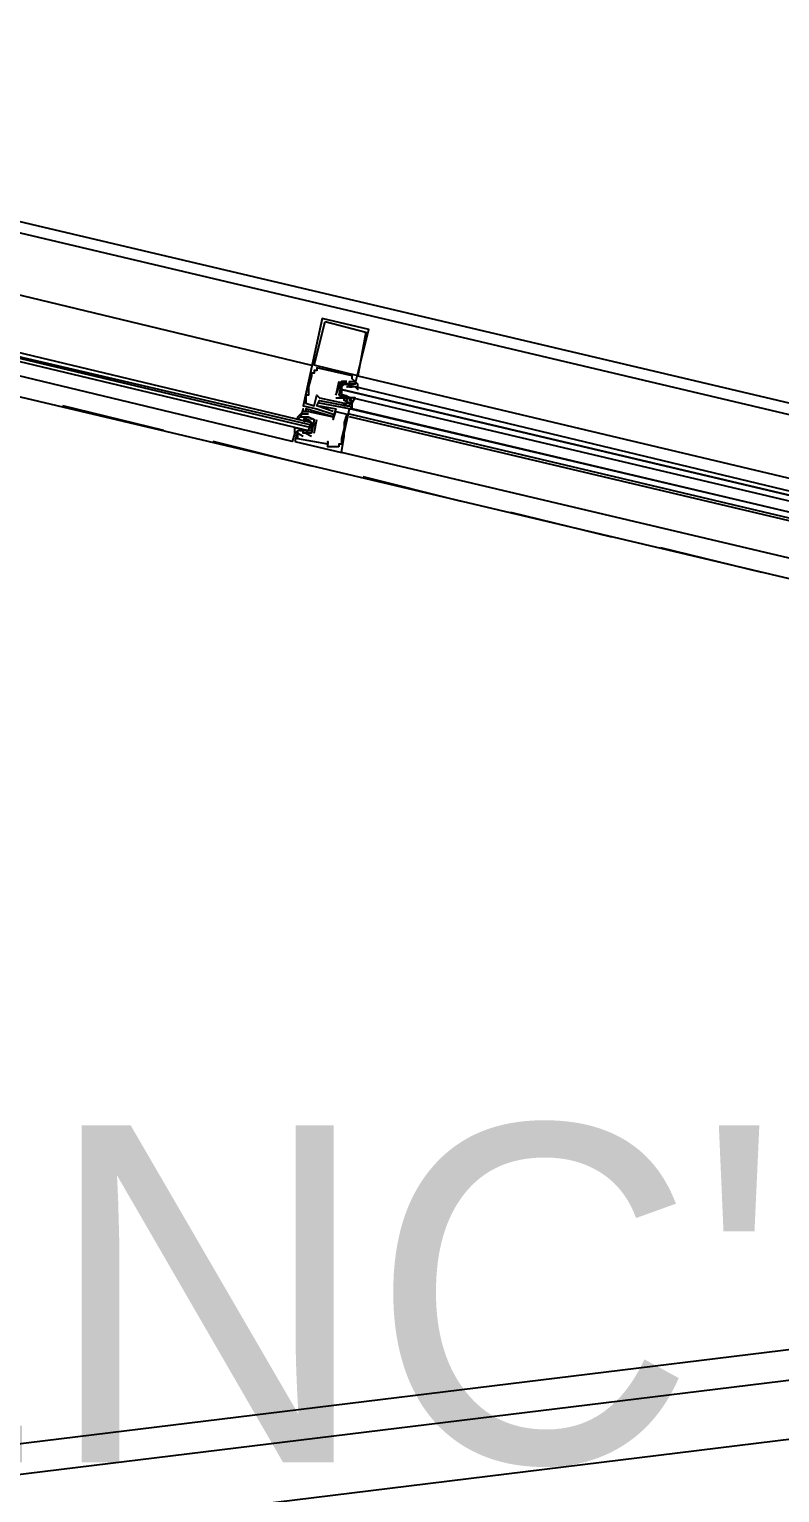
# Model space of a CAD drawing. Header units: feet. Extents: x -84 to 198, y -22 to 181.
# Drawn here: x 79.52 to 83.18, y 146.24 to 153.39 of the extents above; entities that cross this region are included whole.
import ezdxf
from ezdxf.enums import TextEntityAlignment as Align

# ---------------------------------------------------------------- set-up
doc = ezdxf.new("R2010")
doc.units = ezdxf.units.FT
doc.layers.add('A-LINEA', color=7, linetype='CONTINUOUS')
doc.layers.add('A-TEXTO-PDF', color=3, linetype='CONTINUOUS')

msp = doc.modelspace()

# ---------------------------------------------------------------- linework, layer by layer
at = {"layer": 'A-LINEA'}
for p, q in [((90.3333, 149.8844), (75.4933, 153.3911)), ((76.7867, 153.0311), (85.36, 151.0044)), ((128.4377, 152.4797), (36.6895, 141.2395)), ((128.4377, 152.4797), (36.6895, 141.2395)), ((128.373, 152.3212), (36.7876, 141.1026)), ((76.6133, 152.2711), (85.1867, 150.2444)), ((128.2383, 152.0163), (36.9919, 140.8393)), ((80.9467, 151.9778), (80.9467, 151.9778)), ((80.96, 151.9644), (80.96, 151.9644)), ((81.16, 151.9111), (81.16, 151.9111)), ((81.1733, 151.9244), (81.1733, 151.9244)), ((80.8933, 151.7111), (80.8933, 151.7111)), ((80.8933, 151.6978), (80.8933, 151.6978)), ((80.9067, 151.7511), (80.9067, 151.7511)), ((80.9067, 151.7244), (80.9067, 151.7244)), ((80.9067, 151.7111), (80.9067, 151.7111)), ((80.92, 151.7378), (80.92, 151.7378)), ((80.92, 151.7244), (80.92, 151.7244)), ((81.0933, 151.6978), (81.0933, 151.6978)), ((81.12, 151.6978), (81.12, 151.6978)), ((81.12, 151.6978), (84.8933, 150.8044)), ((80.88, 151.6711), (80.88, 151.6711)), ((80.88, 151.6444), (80.88, 151.6444)), ((80.88, 151.6311), (80.88, 151.6311)), ((80.88, 151.6178), (80.88, 151.6178)), ((81.0267, 151.6711), (81.0133, 151.6044)), ((81.0267, 151.6711), (81.0267, 151.6711)), ((81.04, 151.6711), (81.04, 151.6711)), ((81.0667, 151.6711), (81.04, 151.6711)), ((81.04, 151.6711), (81.04, 151.6711)), ((81.04, 151.6711), (81.04, 151.6711)), ((81.04, 151.6311), (81.04, 151.6311)), ((81.0643, 151.6453), (81.0848, 151.6459)), ((81.0667, 151.6711), (81.0667, 151.6711)), ((81.0667, 151.6444), (81.0667, 151.6444)), ((81.0702, 151.6446), (81.0821, 151.6456)), ((81.08, 151.6711), (81.08, 151.6711)), ((81.08, 151.6711), (81.08, 151.6711)), ((81.08, 151.6578), (81.08, 151.6578)), ((81.08, 151.6578), (81.08, 151.6578)), ((81.08, 151.6444), (81.0933, 151.6444)), ((81.08, 151.6444), (81.08, 151.6444)), ((81.0835, 151.6446), (81.0954, 151.6456)), ((81.0915, 151.6452), (81.1098, 151.6455)), ((81.0933, 151.6844), (81.0933, 151.6844)), ((81.0933, 151.6578), (81.0933, 151.6578)), ((81.0933, 151.6444), (81.0933, 151.6444)), ((81.1067, 151.6711), (81.1067, 151.6711)), ((81.1067, 151.6578), (81.1067, 151.6578)), ((80.1733, 151.4311), (79.68, 151.5511)), ((80.8533, 151.5511), (80.8533, 151.5511)), ((80.8667, 151.6044), (80.8667, 151.6044)), ((80.8667, 151.5644), (80.8667, 151.5644)), ((80.88, 151.6044), (80.88, 151.6044)), ((80.9067, 151.5511), (80.9067, 151.5511)), ((80.92, 151.6044), (80.92, 151.6044)), ((80.92, 151.5511), (80.92, 151.5511)), ((80.9333, 151.5911), (80.9333, 151.5911)), ((80.9333, 151.5778), (80.9333, 151.5778)), ((80.9333, 151.5644), (80.9333, 151.5644)), ((80.9333, 151.5511), (80.9333, 151.5511)), ((81.0133, 151.6044), (81.0133, 151.6044)), ((81.0133, 151.6044), (81.0133, 151.6044)), ((81.0133, 151.5911), (81.0533, 151.5911)), ((81.0133, 151.5911), (81.0133, 151.5911)), ((81.0267, 151.6044), (81.0267, 151.6044)), ((81.0267, 151.6044), (81.0267, 151.6044)), ((81.04, 151.6044), (81.04, 151.6044)), ((81.0533, 151.6044), (81.0533, 151.6044)), ((81.0533, 151.5911), (81.0533, 151.5911)), ((81.0533, 151.5911), (81.0533, 151.5911)), ((81.0533, 151.5778), (81.0533, 151.5778)), ((81.0533, 151.5778), (81.0533, 151.5778)), ((81.0533, 151.5644), (81.0533, 151.5644)), ((81.0533, 151.5644), (81.0533, 151.5644)), ((81.0533, 151.5511), (81.0533, 151.5511)), ((81.0689, 151.5959), (81.0588, 151.6022)), ((81.0772, 151.5931), (81.0593, 151.6027)), ((81.0667, 151.6044), (81.0667, 151.6044)), ((81.0667, 151.5911), (81.0667, 151.5911)), ((81.08, 151.5911), (81.0667, 151.5911)), ((81.0667, 151.5778), (81.0667, 151.5778)), ((81.0667, 151.5511), (81.0667, 151.5511)), ((81.0667, 151.5511), (81.0667, 151.5511)), ((81.0822, 151.5826), (81.0721, 151.5888)), ((81.0893, 151.5808), (81.073, 151.5893)), ((81.08, 151.5911), (81.08, 151.5911)), ((81.08, 151.5644), (81.08, 151.5644)), ((81.0933, 151.5378), (81.08, 151.5511)), ((81.08, 151.5511), (81.08, 151.5511)), ((81.0933, 151.5378), (81.08, 151.5511)), ((81.0933, 151.5378), (81.08, 151.5511)), ((81.0933, 151.5778), (81.0933, 151.5778)), ((80.84, 151.5111), (80.84, 151.5111)), ((80.84, 151.4978), (80.84, 151.4978)), ((80.84, 151.4844), (80.84, 151.4844)), ((80.8511, 151.4796), (80.8612, 151.4734)), ((80.8533, 151.5378), (80.8533, 151.5378)), ((80.8533, 151.5244), (80.8533, 151.5244)), ((80.8533, 151.5244), (80.8533, 151.5244)), ((80.8533, 151.4978), (80.8533, 151.4978)), ((80.8667, 151.4844), (80.8533, 151.4844)), ((80.8574, 151.4948), (80.8736, 151.4863)), ((80.8667, 151.5378), (80.8667, 151.5378)), ((80.8667, 151.5244), (80.8667, 151.5244)), ((80.8667, 151.4978), (80.8667, 151.4978)), ((80.8667, 151.4844), (80.8667, 151.4844)), ((80.8695, 151.4825), (80.8875, 151.4728)), ((80.8778, 151.4796), (80.8879, 151.4734)), ((80.88, 151.5244), (80.88, 151.5244)), ((80.88, 151.5244), (80.88, 151.5244)), ((80.88, 151.5111), (80.88, 151.5111)), ((80.88, 151.4978), (80.88, 151.4978)), ((80.88, 151.4978), (80.88, 151.4978)), ((80.88, 151.4844), (80.88, 151.4844)), ((80.8933, 151.4711), (80.8933, 151.4711)), ((80.9067, 151.4711), (80.8933, 151.4311)), ((80.9067, 151.4178), (80.92, 151.4844)), ((80.9067, 151.4844), (80.9067, 151.4844)), ((80.9067, 151.4844), (80.9067, 151.4844)), ((80.92, 151.5378), (80.92, 151.5378)), ((80.92, 151.4844), (80.92, 151.4844)), ((81, 151.5244), (81, 151.5244)), ((81, 151.5111), (81, 151.5111)), ((81, 151.4978), (81, 151.4978)), ((81, 151.4978), (81, 151.4978)), ((81, 151.4844), (81, 151.4844)), ((81.0133, 151.5378), (81.0133, 151.5378)), ((81.0133, 151.5244), (81.0133, 151.5244)), ((81.0533, 151.4711), (81.0533, 151.4711)), ((81.0667, 151.5111), (81.0667, 151.5111)), ((84.8667, 150.6444), (81.08, 151.5378)), ((81.08, 151.5378), (81.08, 151.5378)), ((84.8533, 150.6178), (81.08, 151.5111)), ((84.8533, 150.6044), (81.08, 151.4978)), ((84.8667, 150.6444), (81.0933, 151.5378)), ((80.8267, 151.4311), (80.8133, 151.3778)), ((80.8267, 151.4311), (80.8267, 151.4311)), ((80.8267, 151.4178), (80.8267, 151.4178)), ((80.8267, 151.4044), (80.8267, 151.4044)), ((80.8551, 151.4303), (80.8368, 151.4301)), ((80.8498, 151.431), (80.8379, 151.4299)), ((80.84, 151.4311), (80.84, 151.4311)), ((80.84, 151.4311), (80.8533, 151.4311)), ((80.8533, 151.4444), (80.8533, 151.4444)), ((80.8533, 151.4311), (80.8533, 151.4311)), ((80.8533, 151.4178), (80.8533, 151.4178)), ((80.8533, 151.4178), (80.8533, 151.4178)), ((80.8533, 151.4044), (80.8533, 151.4044)), ((80.8823, 151.4302), (80.8619, 151.4297)), ((80.8765, 151.4176), (80.8646, 151.4166)), ((80.8667, 151.4311), (80.8667, 151.4311)), ((80.8667, 151.4178), (80.8933, 151.4044)), ((80.8667, 151.4178), (80.8667, 151.4178)), ((80.8933, 151.4444), (80.8933, 151.4578)), ((80.8933, 151.4178), (80.8933, 151.4178)), ((80.8933, 151.4178), (80.8933, 151.4178)), ((80.8933, 151.4044), (80.8933, 151.4044)), ((80.9067, 151.4178), (80.9067, 151.4178)), ((81.0533, 151.4578), (81.0533, 151.4578)), ((81.0533, 151.4444), (81.0533, 151.4444)), ((81.0533, 151.4178), (81.0533, 151.4178)), ((81.0533, 151.4044), (81.0533, 151.4044)), ((80.8933, 151.2578), (80.4133, 151.3778)), ((80.8133, 151.3778), (80.8133, 151.3778)), ((80.8267, 151.3911), (80.8267, 151.3911)), ((80.9733, 151.3778), (80.9733, 151.3778)), ((80.9733, 151.3644), (80.9733, 151.3644)), ((80.9733, 151.3644), (80.9733, 151.3644)), ((80.9733, 151.3511), (80.9733, 151.3511)), ((81.0267, 151.3644), (81.0267, 151.3644)), ((81.0267, 151.3511), (81.0267, 151.3511)), ((81.04, 151.3911), (81.04, 151.3911)), ((81.04, 151.3644), (81.04, 151.3644)), ((84.8133, 150.4311), (81.04, 151.3244)), ((81.04, 151.3244), (81.04, 151.3244)), ((81.6267, 151.0844), (81.1467, 151.2044)), ((82.36, 150.9111), (81.8667, 151.0311)), ((83.0933, 150.7378), (82.6, 150.8578))]:
    msp.add_line(p, q, dxfattribs=at)
for points in [[(76.72, 152.7511), (78.5067, 152.3244), (80.8933, 151.7511)], [(78.44, 152.0578), (80.8933, 151.4711), (80.8933, 151.4578), (78.44, 152.0311)], [(78.4267, 152.0178), (80.88, 151.4311), (80.8933, 151.4311), (80.8933, 151.4444), (78.4267, 152.0311)], [(81.1067, 151.6578), (81.1733, 151.9244), (80.9467, 151.9778), (80.88, 151.6711), (80.8533, 151.5511), (80.92, 151.5378), (81, 151.5111)], [(80.8133, 151.4044), (80.8133, 151.4178), (80.8, 151.3778), (78.4133, 151.9511)], [(80.96, 151.9644), (81.16, 151.9111), (81.12, 151.6978), (80.9067, 151.7511), (80.96, 151.9644)], [(81.08, 151.6711), (81.08, 151.6711), (81.1067, 151.6711), (81.0933, 151.6844), (81.0933, 151.6978), (80.92, 151.7378), (80.92, 151.7244), (80.9067, 151.7244), (80.9067, 151.7111), (80.8933, 151.7111), (80.8933, 151.6978), (80.88, 151.6444), (80.88, 151.6311), (80.88, 151.6178), (80.88, 151.6044), (80.8667, 151.6044), (80.8667, 151.5644), (80.9067, 151.5511), (80.92, 151.6044), (80.9333, 151.5911), (81.0533, 151.5644), (81.0533, 151.5644), (81.08, 151.5644), (81.0533, 151.5778), (81.0533, 151.5778)], [(81.0133, 151.6044), (81.04, 151.6711), (81.08, 151.6578)], [(81.1067, 151.6444), (81.12, 151.6311), (81.12, 151.6578), (81.1067, 151.6711), (81.1067, 151.6578), (81.0933, 151.6578), (81.08, 151.6578), (81.0667, 151.6578), (81.04, 151.6578), (81.0267, 151.6044)], [(81.0667, 151.5911), (81.0533, 151.6044), (81.04, 151.6044), (81.04, 151.6578), (81.0667, 151.6578)], [(84.88, 150.7378), (81.0533, 151.6578), (81.04, 151.6444), (81.04, 151.6311), (84.88, 150.7244), (81.04, 151.6311), (81.04, 151.6178), (81.04, 151.6044), (84.88, 150.6978)], [(81.08, 151.6578), (81.08, 151.6711), (81.08, 151.6578), (81.0933, 151.6578)], [(80.8133, 151.3778), (81.04, 151.3244), (81.0533, 151.4044), (81.0533, 151.4178), (81.08, 151.5378), (80.9333, 151.5644), (80.9333, 151.5644)], [(80.9333, 151.5511), (81.0133, 151.5378), (81, 151.4978), (80.8667, 151.5378), (80.8667, 151.5244), (80.88, 151.5244), (80.8533, 151.5244), (80.8533, 151.5378), (80.84, 151.4978)], [(81, 151.5244), (80.92, 151.5511), (80.9333, 151.5778), (81.0667, 151.5511), (81.0533, 151.5511), (81.0533, 151.5644), (81.0667, 151.5511), (81.08, 151.5511), (81.0933, 151.5778)], [(81.0667, 151.5911), (81.0667, 151.5778), (81.0533, 151.5778), (81.0533, 151.5911), (81.0267, 151.6044)], [(81.0267, 151.6044), (81.0533, 151.5911), (81.0667, 151.5911), (81.08, 151.5911), (81.08, 151.5778), (81.0933, 151.5778), (81.0933, 151.5644), (81.1067, 151.5911), (81.0933, 151.5911)], [(81.0933, 151.5378), (81.0933, 151.5644), (81.0933, 151.5644)], [(81.0933, 151.5378), (81.0933, 151.5644), (81.0933, 151.5644)], [(81.0933, 151.5378), (81.0933, 151.5644), (81.0933, 151.5644)], [(80.84, 151.4978), (80.8267, 151.4844), (80.8267, 151.4978), (80.84, 151.5111), (80.84, 151.4978), (80.8533, 151.4978), (80.8667, 151.4978), (80.88, 151.4978), (80.8933, 151.4844)], [(80.88, 151.5111), (80.84, 151.5111), (80.8533, 151.5244), (80.88, 151.5244), (80.88, 151.5244), (81, 151.4978), (81, 151.4844), (81.0133, 151.5244), (81.0667, 151.5111), (81.0533, 151.4711), (81.0533, 151.4578), (81.0533, 151.4444), (81.04, 151.3911), (81.04, 151.3644), (81.0267, 151.3644), (81.0267, 151.3511)], [(80.8667, 151.4978), (80.88, 151.4978), (80.9067, 151.4844), (80.8933, 151.4178), (80.8533, 151.4178), (80.8533, 151.4311), (80.84, 151.4311), (80.84, 151.4311)], [(80.8533, 151.4311), (80.8667, 151.4311), (80.88, 151.4311), (80.8933, 151.4711), (80.88, 151.4844), (80.8667, 151.4844)], [(80.88, 151.4978), (80.88, 151.4978), (80.9067, 151.4844), (80.9067, 151.4844)], [(80.8133, 151.4044), (80.8133, 151.4178), (80.8, 151.3778)], [(80.8133, 151.4044), (80.8133, 151.4178), (80.8, 151.3778)], [(80.88, 151.4311), (80.8667, 151.4178), (80.8533, 151.4178), (80.8533, 151.4311), (80.84, 151.4311), (80.8267, 151.4311), (80.8133, 151.4178), (80.8133, 151.4444), (80.8267, 151.4444)], [(81.0267, 151.3511), (80.9733, 151.3511), (80.9733, 151.3644), (80.9733, 151.3778), (80.9733, 151.3644), (80.8267, 151.3911), (80.8267, 151.4044), (80.8267, 151.4178), (80.8533, 151.4044)]]:
    msp.add_lwpolyline(points, dxfattribs=at)

# ---------------------------------------------------------------- texts
at = {"layer": 'A-TEXTO-PDF'}
msp.add_text("'2NC'", height=1.646, dxfattribs=at).set_placement((80.5694, 146.3918), align=Align.CENTER)

doc.saveas('drawing.dxf')
